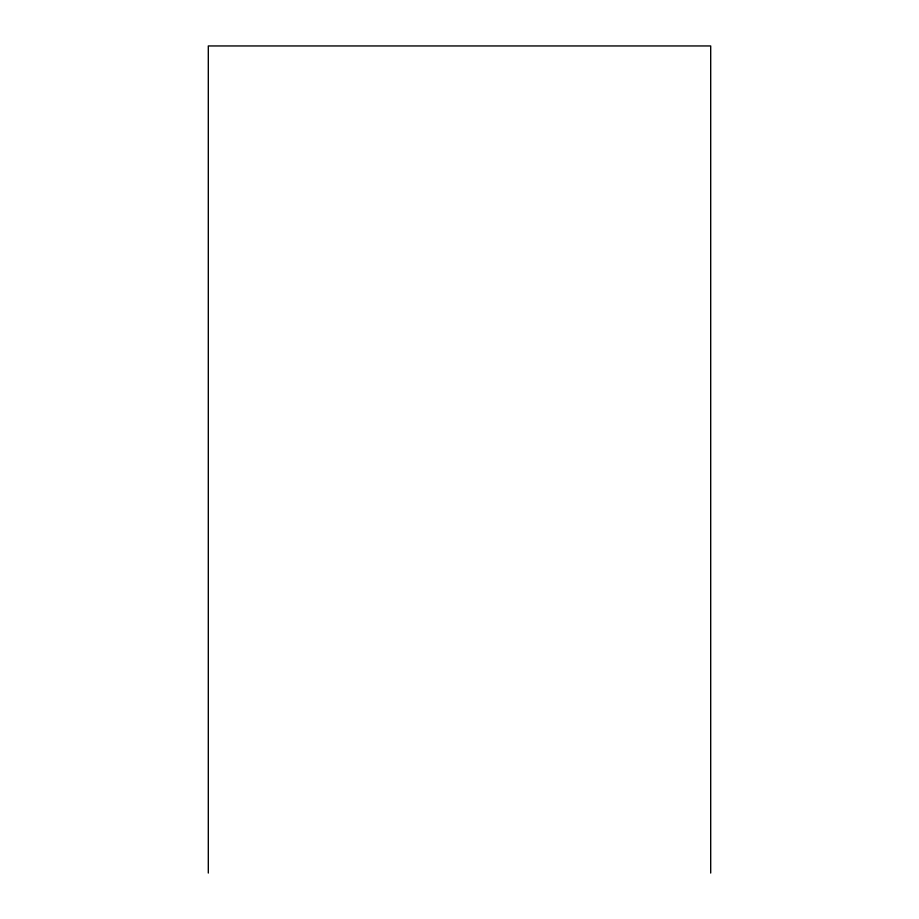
<?xml version="1.0" encoding="UTF-8"?>
<svg xmlns="http://www.w3.org/2000/svg" width="919" height="919" viewBox="0 0 919 919"><rect width="100%" height="100%" fill="white"/><g stroke="black" fill="none" stroke-linecap="round" stroke-linejoin="round"><path stroke-width="1.38" d="M710.697 873.05L710.697 45.95L208.303 45.95L208.303 873.05"/></g></svg>
